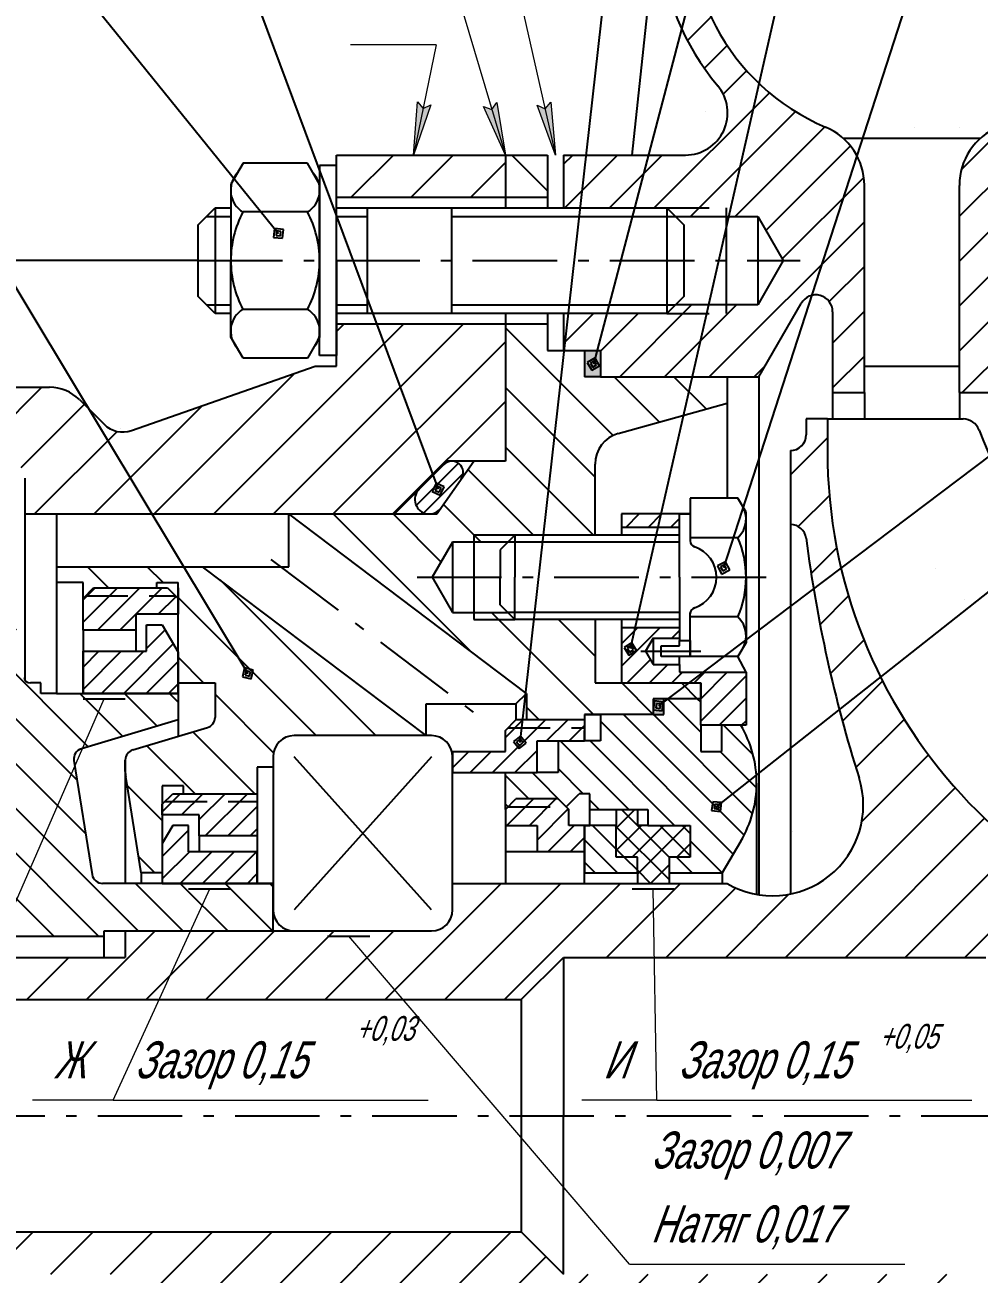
# Model space of a CAD drawing. Extents: x 0 to 841, y 0 to 594.
# Drawn here: x 296.1 to 386.4, y 411.7 to 530 of the extents above; entities that cross this region are included whole.
import ezdxf

# ---------------------------------------------------------------- set-up
doc = ezdxf.new("R2010")
doc.units = 0
doc.header["$MEASUREMENT"] = 0
for name, pattern in [('K5LT32768', [0]), ('K5LT_AXLED', [13, 8, -2, 1, -2]), ('K5LT_BASIC', [0]), ('K5LT_DASHED', [6, 4, -2]), ('K5LT_THIN', [0])]:
    doc.linetypes.add(name, pattern=pattern)
doc.layers.add('LAYER0VIEW0', color=7, linetype='Continuous')
doc.layers.add('LAYER1VIEW0', color=7, linetype='Continuous')
doc.styles.add('K5_TEXTSTYLE', font='win_eskd.shx', dxfattribs={"width": 0.7, "oblique": 15, "bigfont": 'b_eskd.shx'})
pattern_1 = [(45, (0, 0), (-1.06066, 1.06066), [])]
pattern_2 = [(-45, (0, 0), (2.828427, 2.828427), [])]
pattern_3 = [(45, (0, 0), (-2.828427, 2.828427), [])]

# ---------------------------------------------------------------- blocks, each defined once
blk = doc.blocks.new('*U23')
at = {"layer": 'LAYER0VIEW0', "color": 5, "linetype": 'K5LT_BASIC'}
for p, q in [((-2, 55.5), (-15, 55.5)), ((-17, 53.5), (-17, 39)), ((0, 39), (0, 53.5)), ((-15, 37), (-2, 37)), ((-15, 2), (-2, 2)), ((-17, -14.5), (-17, 0)), ((0, 0), (0, -14.5)), ((-2, -16.5), (-15, -16.5))]:
    blk.add_line(p, q, dxfattribs=at)
at = {"layer": 'LAYER0VIEW0', "color": 7, "linetype": 'K5LT_THIN'}
for p, q in [((-2, 39), (-15, 53.5)), ((-2, 53.5), (-15, 39)), ((-2, 0), (-15, -14.5)), ((-2, -14.5), (-15, 0))]:
    blk.add_line(p, q, dxfattribs=at)
at = {"layer": 'LAYER0VIEW0', "color": 5, "linetype": 'K5LT_BASIC'}
for centre, start, end in [((-15, 53.5), 90, 180), ((-2, 53.5), 0, 90), ((-15, 39), 180, 270), ((-2, 39), 270, 0), ((-15, 0), 90, 180), ((-2, 0), 0, 90), ((-15, -14.5), 180, 270), ((-2, -14.5), 270, 0)]:
    blk.add_arc(centre, 2, start, end, dxfattribs=at)
blk = doc.blocks.new('*U24')
at = {"layer": 'LAYER0VIEW0', "color": 5, "linetype": 'K5LT_BASIC'}
for p, q in [((0, 9), (-1.6, 9)), ((-1.6, 9), (-1.6, 0)), ((0, 0), (0, 9)), ((-1.6, -9), (-1.6, 0)), ((0, 0), (0, -9)), ((0, -9), (-1.6, -9))]:
    blk.add_line(p, q, dxfattribs=at)
blk = doc.blocks.new('*U25')
at = {"layer": 'LAYER0VIEW0', "color": 5, "linetype": 'K5LT_BASIC'}
for p, q in [((-7.25, 9.24), (-8.4, 7.25)), ((-1.15, 9.24), (-7.25, 9.24)), ((0, 7.25), (-1.15, 9.24)), ((-8.4, 7.25), (-8.4, 0)), ((0, 0), (0, 7.25)), ((-1.15, 4.62), (-7.25, 4.62)), ((-8.4, -7.25), (-8.4, 0)), ((0, 0), (0, -7.25)), ((-1.15, -4.62), (-7.25, -4.62)), ((-7.25, -9.24), (-8.4, -7.25)), ((0, -7.25), (-1.15, -9.24)), ((-1.15, -9.24), (-7.25, -9.24))]:
    blk.add_line(p, q, dxfattribs=at)
for centre, radius, start, end in [((-6.02, 6.67), 2.4, 139.008, 238.9806), ((-2.38, 6.67), 2.4, 301.0195, 40.992), ((1.47, 0), 9.87, 152.0947, 180), ((-9.87, 0), 9.87, 0, 27.9053), ((1.47, 0), 9.87, 180, 207.9053), ((-9.87, 0), 9.87, 332.0947, 0), ((-6.02, -6.67), 2.4, 121.0194, 220.992), ((-2.38, -6.67), 2.4, 319.008, 58.9805)]:
    blk.add_arc(centre, radius, start, end, dxfattribs=at)
blk = doc.blocks.new('*U26')
at = {"layer": 'LAYER0VIEW0', "color": 5, "linetype": 'K5LT_BASIC'}
for p, q in [((0, 6.8), (1.6, 8.4)), ((1.6, 8.4), (3.1, 8.4)), ((1.6, 8.4), (1.6, -1.6)), ((13.1, 8.4), (44.4, 8.4)), ((16, 8.4), (16, -1.6)), ((24, 8.4), (24, -1.6)), ((44.4, 8.4), (46, 6.8)), ((44.4, 8.4), (44.4, -1.6)), ((0, 0), (0, 6.8)), ((46, 6.8), (46, 0)), ((1.6, -1.6), (0, 0)), ((46, 0), (44.4, -1.6)), ((3.1, -1.6), (1.6, -1.6)), ((44.4, -1.6), (13.1, -1.6))]:
    blk.add_line(p, q, dxfattribs=at)
at = {"layer": 'LAYER0VIEW0', "color": 7, "linetype": 'K5LT_THIN'}
for p, q in [((0.79, 7.59), (3.1, 7.59)), ((13.1, 7.59), (16, 7.59)), ((24, 7.59), (45.21, 7.59)), ((0.79, -0.79), (3.1, -0.79)), ((13.1, -0.79), (16, -0.79)), ((24, -0.79), (45.21, -0.79))]:
    blk.add_line(p, q, dxfattribs=at)
blk = doc.blocks.new('*U29')
at = {"layer": 'LAYER0VIEW0', "color": 5, "linetype": 'K5LT_BASIC'}
for p, q in [((-0.77, 7.51), (-5.3, 7.51)), ((-5.3, 7.51), (-5.3, 3.46)), ((0, 6.18), (-0.77, 7.51)), ((0, 0), (0, 6.18)), ((-21.9, 4), (-23.3, 2.6)), ((-6.3, 4), (-21.9, 4)), ((-21.9, 4), (-21.9, 0)), ((-0.77, 3.75), (-5.3, 3.75)), ((-23.3, 2.6), (-23.3, 0)), ((-23.3, -2.6), (-23.3, 0)), ((-21.9, -4), (-21.9, 0)), ((0, 0), (0, -6.18)), ((-21.9, -4), (-23.3, -2.6)), ((-5.3, -7.51), (-5.3, -3.32)), ((-6.3, -4), (-21.9, -4)), ((-0.77, -3.75), (-5.3, -3.75)), ((0, -6.18), (-0.77, -7.51)), ((-0.77, -7.51), (-5.3, -7.51))]:
    blk.add_line(p, q, dxfattribs=at)
at = {"layer": 'LAYER0VIEW0', "color": 7, "linetype": 'K5LT_THIN'}
for p, q in [((-6.3, 3.32), (-22.57, 3.32)), ((-6.3, -3.32), (-22.57, -3.32))]:
    blk.add_line(p, q, dxfattribs=at)
at = {"layer": 'LAYER0VIEW0', "color": 5, "linetype": 'K5LT_BASIC'}
for centre, radius, start, end in [((-2.43, 5.53), 2.43, 313.0482, 32.769), ((-9.55, 0), 9.55, 0, 23.1373), ((-9.55, 0), 9.55, 336.8627, 0), ((-2.43, -5.53), 2.43, 327.231, 46.9518)]:
    blk.add_arc(centre, radius, start, end, dxfattribs=at)
blk = doc.blocks.new('*L61')
at = {"layer": 'LAYER1VIEW0', "color": 7, "linetype": 'K5LT_THIN'}
for p, q in [((-45.41, 75.49), (-52.23, 75.49)), ((-45.41, 75.49), (0.15, -0.26)), ((-0.15, 0.26), (-0.36, -0.57)), ((0, 0), (-0.15, 0.26)), ((0.67, 0.05), (-0.15, 0.26)), ((0, 0), (-0.1, -0.41)), ((0.41, -0.1), (0, 0)), ((0.46, -0.77), (0.67, 0.05)), ((-0.36, -0.57), (0.46, -0.77)), ((-0.1, -0.41), (0.31, -0.51)), ((0.31, -0.51), (0.41, -0.1))]:
    blk.add_line(p, q, dxfattribs=at)
at = {"layer": 'LAYER1VIEW0', "color": 7, "style": 'K5_TEXTSTYLE', "oblique": 20, "width": 0.7}
blk.add_text('3', height=3.5, dxfattribs=at).set_placement((-50.23, 77.56))
blk = doc.blocks.new('*L62')
at = {"layer": 'LAYER1VIEW0', "color": 7, "linetype": 'K5LT_THIN'}
for p, q in [((-27.34, 33.83), (-36.66, 33.83)), ((-27.34, 33.83), (0.19, -0.23)), ((-0.19, 0.23), (-0.28, -0.61)), ((0, 0), (-0.19, 0.23)), ((0.66, 0.14), (-0.19, 0.23)), ((0, 0), (-0.04, -0.42)), ((0.42, -0.04), (0, 0)), ((0.57, -0.7), (0.66, 0.14)), ((-0.28, -0.61), (0.57, -0.7)), ((-0.04, -0.42), (0.38, -0.47)), ((0.38, -0.47), (0.42, -0.04))]:
    blk.add_line(p, q, dxfattribs=at)
at = {"layer": 'LAYER1VIEW0', "color": 7, "style": 'K5_TEXTSTYLE', "oblique": 20, "width": 0.7}
blk.add_text('20', height=3.5, dxfattribs=at).set_placement((-34.66, 35.9))
blk = doc.blocks.new('*L64')
at = {"layer": 'LAYER1VIEW0', "color": 7, "linetype": 'K5LT_THIN'}
for p, q in [((-21.61, 58.02), (-29.91, 58.02)), ((-21.61, 58.02), (0.1, -0.28)), ((-0.1, 0.28), (-0.46, -0.49)), ((0, 0), (-0.18, -0.39)), ((0, 0), (-0.1, 0.28)), ((0.67, -0.07), (-0.1, 0.28)), ((0.39, -0.18), (0, 0)), ((-0.46, -0.49), (0.31, -0.84)), ((-0.18, -0.39), (0.21, -0.56)), ((0.21, -0.56), (0.39, -0.18)), ((0.31, -0.84), (0.67, -0.07))]:
    blk.add_line(p, q, dxfattribs=at)
at = {"layer": 'LAYER1VIEW0', "color": 7, "style": 'K5_TEXTSTYLE', "oblique": 20, "width": 0.7}
blk.add_text('15', height=3.5, dxfattribs=at).set_placement((-27.91, 60.09))
blk = doc.blocks.new('*L68')
at = {"layer": 'LAYER1VIEW0', "color": 7, "linetype": 'K5LT_THIN'}
for p, q in [((12.99, 115.56), (-0.03, -0.3)), ((0.03, 0.3), (-0.63, -0.23)), ((0, 0), (-0.33, -0.26)), ((0, 0), (0.03, 0.3)), ((0.26, -0.33), (0, 0)), ((0.56, -0.37), (0.03, 0.3)), ((-0.63, -0.23), (-0.1, -0.89)), ((-0.33, -0.26), (-0.07, -0.6)), ((-0.1, -0.89), (0.56, -0.37)), ((-0.07, -0.6), (0.26, -0.33))]:
    blk.add_line(p, q, dxfattribs=at)
blk = doc.blocks.new('*L69')
at = {"layer": 'LAYER1VIEW0', "color": 7, "linetype": 'K5LT_THIN'}
for p, q in [((20.98, 79.74), (-0.08, -0.29)), ((20.98, 79.74), (12.4, 79.74)), ((0.08, 0.29), (-0.66, -0.14)), ((0, 0), (-0.37, -0.21)), ((0, 0), (0.08, 0.29)), ((0.21, -0.37), (0, 0)), ((0.5, -0.44), (0.08, 0.29)), ((-0.66, -0.14), (-0.23, -0.87)), ((-0.37, -0.21), (-0.15, -0.58)), ((-0.23, -0.87), (0.5, -0.44)), ((-0.15, -0.58), (0.21, -0.37))]:
    blk.add_line(p, q, dxfattribs=at)
at = {"layer": 'LAYER1VIEW0', "color": 7, "style": 'K5_TEXTSTYLE', "oblique": 20, "width": 0.7}
blk.add_text('17', height=3.5, dxfattribs=at).set_placement((14.4, 81.82))
blk = doc.blocks.new('*L70')
at = {"layer": 'LAYER1VIEW0', "color": 7, "linetype": 'K5LT_THIN'}
for p, q in [((24.25, 106.73), (-0.07, -0.29)), ((24.25, 106.73), (32.83, 106.73)), ((0.07, 0.29), (-0.65, -0.16)), ((0, 0), (-0.36, -0.23)), ((0, 0), (0.07, 0.29)), ((0.23, -0.36), (0, 0)), ((0.52, -0.43), (0.07, 0.29)), ((-0.65, -0.16), (-0.2, -0.88)), ((-0.36, -0.23), (-0.13, -0.59)), ((-0.2, -0.88), (0.52, -0.43)), ((-0.13, -0.59), (0.23, -0.36))]:
    blk.add_line(p, q, dxfattribs=at)
at = {"layer": 'LAYER1VIEW0', "color": 7, "style": 'K5_TEXTSTYLE', "oblique": 20, "width": 0.7}
blk.add_text('19', height=3.5, dxfattribs=at).set_placement((26.25, 108.8))
blk = doc.blocks.new('*L71')
at = {"layer": 'LAYER1VIEW0', "color": 7, "linetype": 'K5LT_THIN'}
for p, q in [((32.01, 99.06), (-0.09, -0.29)), ((32.01, 99.06), (40.59, 99.06)), ((0.09, 0.29), (-0.66, -0.1)), ((0, 0), (-0.38, -0.19)), ((0, 0), (0.09, 0.29)), ((0.19, -0.38), (0, 0)), ((0.48, -0.47), (0.09, 0.29)), ((-0.66, -0.1), (-0.28, -0.86)), ((-0.38, -0.19), (-0.18, -0.57)), ((-0.28, -0.86), (0.48, -0.47)), ((-0.18, -0.57), (0.19, -0.38))]:
    blk.add_line(p, q, dxfattribs=at)
at = {"layer": 'LAYER1VIEW0', "color": 7, "style": 'K5_TEXTSTYLE', "oblique": 20, "width": 0.7}
blk.add_text('21', height=3.5, dxfattribs=at).set_placement((34.01, 101.13))
blk = doc.blocks.new('*L74')
at = {"layer": 'LAYER1VIEW0', "color": 7, "linetype": 'K5LT_THIN'}
for p, q in [((77.4, 58.45), (-0.24, -0.18)), ((77.4, 58.45), (68.82, 58.45)), ((-0.6, 0.3), (-0.72, -0.54)), ((0.24, 0.18), (-0.6, 0.3)), ((-0.42, 0.06), (-0.48, -0.36)), ((0, 0), (-0.42, 0.06)), ((0, 0), (0.24, 0.18)), ((0.12, -0.66), (0.24, 0.18)), ((-0.72, -0.54), (0.12, -0.66)), ((-0.48, -0.36), (-0.06, -0.42)), ((-0.06, -0.42), (0, 0))]:
    blk.add_line(p, q, dxfattribs=at)
at = {"layer": 'LAYER1VIEW0', "color": 7, "style": 'K5_TEXTSTYLE', "oblique": 20, "width": 0.7}
blk.add_text('18', height=3.5, dxfattribs=at).set_placement((70.82, 60.52))
blk = doc.blocks.new('*L75')
at = {"layer": 'LAYER1VIEW0', "color": 7, "linetype": 'K5LT_THIN'}
for p, q in [((86.08, 68.11), (-0.24, -0.19)), ((-0.61, 0.28), (-0.71, -0.56)), ((0.24, 0.19), (-0.61, 0.28)), ((-0.42, 0.05), (-0.47, -0.37)), ((0, 0), (-0.42, 0.05)), ((0, 0), (0.24, 0.19)), ((0.14, -0.66), (0.24, 0.19)), ((-0.71, -0.56), (0.14, -0.66)), ((-0.47, -0.37), (-0.05, -0.42)), ((-0.05, -0.42), (0, 0))]:
    blk.add_line(p, q, dxfattribs=at)

msp = doc.modelspace()

# ---------------------------------------------------------------- hatches: boundary and pattern name
at = {"layer": 'LAYER0VIEW0'}
h = msp.add_hatch(dxfattribs=at)
h.set_pattern_fill('МЕТАЛЛ', color=256, style=0, pattern_type=0)
h.set_pattern_definition([(45, (0, 0), (-2.12132, 2.12132), [])])
edge = h.paths.add_edge_path()
edge.add_line((362.474, 511.847), (365.474, 511.847))
edge.add_line((365.474, 511.847), (367.893, 507.657))
edge.add_line((367.893, 507.657), (365.474, 503.467))
edge.add_line((365.474, 503.467), (357.684, 503.467))
edge.add_line((357.684, 503.467), (356.874, 502.657))
edge.add_line((356.874, 502.657), (347.074, 502.657))
edge.add_line((347.074, 502.657), (347.074, 499.157))
edge.add_line((347.074, 499.157), (348.574, 499.157))
edge.add_line((348.574, 499.157), (350.574, 499.157))
edge.add_line((350.574, 499.157), (350.574, 496.657))
edge.add_line((350.574, 496.657), (365.574, 496.657))
edge.add_line((365.574, 496.657), (369.588, 503.61))
edge.add_arc((370.974, 502.81), 1.6, 360, 510, ccw=False)
edge.add_line((372.574, 502.81), (372.574, 495.157))
edge.add_line((372.574, 495.157), (375.574, 495.157))
edge.add_line((375.574, 495.157), (375.574, 514.783))
edge.add_arc((369.574, 514.783), 6, 0, 67.11462)
edge.add_arc((380.074, 539.657), 21, 292.88538, 607.11462, ccw=False)
edge.add_arc((390.574, 514.783), 6, 112.88538, 180)
edge.add_line((384.574, 514.783), (384.574, 495.157))
edge.add_line((384.574, 495.157), (387.986, 495.157))
edge.add_arc((387.986, 492.657), 2.5, 372.59978, 450, ccw=False)
edge.add_arc((413.574, 498.377), 23.72, 192.59978, 270)
edge.add_line((413.574, 474.657), (425.574, 474.657))
edge.add_line((425.574, 474.657), (425.574, 474.157))
edge.add_line((425.574, 474.157), (451.574, 474.157))
edge.add_line((451.574, 474.157), (451.574, 478.657))
edge.add_line((451.574, 478.657), (446.074, 478.657))
edge.add_arc((446.074, 482.282), 3.625, 586.39718, 630, ccw=False)
edge.add_line((443.574, 479.657), (413.574, 479.657))
edge.add_arc((413.574, 498.377), 18.72, 549.90337, 630, ccw=False)
edge.add_arc((387.507, 493.826), 7.742, 9.90337, 52.78063)
edge.add_arc((395.428, 504.255), 5.354, 540, 592.78063, ccw=False)
edge.add_line((390.074, 504.255), (390.074, 514.28))
edge.add_arc((396.074, 514.28), 6, 482.23095, 540, ccw=False)
edge.add_arc((380.074, 539.657), 24, 302.23095, 580.0052)
edge.add_arc((358.626, 521.657), 4, 270, 400.0052, ccw=False)
edge.add_line((358.626, 517.657), (347.074, 517.657))
edge.add_line((347.074, 517.657), (347.074, 512.657))
edge.add_line((347.074, 512.657), (356.874, 512.657))
edge.add_line((356.874, 512.657), (357.684, 511.847))
edge.add_line((357.684, 511.847), (362.474, 511.847))
h = msp.add_hatch(dxfattribs=at)
h.set_pattern_fill('МЕТАЛЛ', color=256, style=0, pattern_type=0)
h.set_pattern_definition(pattern_3)
h.paths.add_polyline_path([(341.574, 517.657), (325.574, 517.657), (325.574, 516.657), (325.574, 513.657), (341.574, 513.657)])
h = msp.add_hatch(dxfattribs=at)
h.set_pattern_fill('МЕТАЛЛ', color=256, style=0, pattern_type=0)
h.set_pattern_definition(pattern_2)
h.paths.add_polyline_path([(341.574, 517.657), (341.574, 513.657), (345.574, 513.657), (345.574, 517.657)])
h = msp.add_hatch(dxfattribs=at)
h.set_pattern_fill('МЕТАЛЛ', color=256, style=0, pattern_type=0)
h.set_pattern_definition(pattern_3)
edge = h.paths.add_edge_path()
edge.add_line((263.074, 472.164), (280.074, 482.486))
edge.add_line((280.074, 482.486), (280.074, 487.057))
edge.add_arc((281.674, 487.057), 1.6, 450, 540, ccw=False)
edge.add_line((281.674, 488.657), (294.474, 488.657))
edge.add_arc((294.474, 487.057), 1.6, 360, 450, ccw=False)
edge.add_line((296.074, 487.057), (296.074, 483.657))
edge.add_line((296.074, 483.657), (331.074, 483.657))
edge.add_line((331.074, 483.657), (336.074, 488.657))
edge.add_line((336.074, 488.657), (338.574, 488.657))
edge.add_line((338.574, 488.657), (341.574, 488.657))
edge.add_line((341.574, 488.657), (341.574, 501.657))
edge.add_line((341.574, 501.657), (325.574, 501.657))
edge.add_line((325.574, 501.657), (325.574, 498.657))
edge.add_line((325.574, 498.657), (325.574, 497.657))
edge.add_line((325.574, 497.657), (323.574, 497.657))
edge.add_line((323.574, 497.657), (306.156, 491.561))
edge.add_arc((305.33, 493.921), 2.5, 585, 649.29005, ccw=False)
edge.add_line((303.563, 492.153), (301.23, 494.486))
edge.add_arc((298.401, 491.657), 4, 45, 90)
edge.add_line((298.401, 495.657), (280.058, 495.657))
edge.add_arc((280.058, 487.657), 8, 90, 167.76947)
edge.add_arc((269.308, 489.988), 3, 661.26373, 707.76947, ccw=False)
edge.add_line((270.865, 487.423), (258.791, 480.093))
edge.add_arc((257.234, 482.657), 3, 630, 661.26373, ccw=False)
edge.add_line((257.234, 479.657), (246.074, 479.657))
edge.add_arc((246.074, 476.657), 3, 90, 180)
edge.add_line((243.074, 476.657), (243.074, 465.657))
edge.add_arc((240.074, 465.657), 3, 270, 360, ccw=False)
edge.add_line((240.074, 462.657), (233.074, 462.657))
edge.add_arc((233.074, 489.669), 27.012, 560.1363, 630, ccw=False)
edge.add_arc((189.405, 473.657), 19.5, 20.1363, 188.56528)
edge.add_arc((166.167, 470.157), 4, 270, 368.56528, ccw=False)
edge.add_line((166.167, 466.157), (122.265, 466.157))
edge.add_arc((122.265, 468.657), 2.5, 570, 630, ccw=False)
edge.add_line((120.1, 467.407), (119.378, 468.657))
edge.add_line((119.378, 468.657), (117.378, 468.657))
edge.add_line((117.378, 468.657), (117.378, 474.657))
edge.add_line((117.378, 474.657), (105.378, 474.657))
edge.add_line((105.378, 474.657), (105.378, 472.657))
edge.add_line((105.378, 472.657), (93.378, 472.657))
edge.add_line((93.378, 472.657), (93.378, 469.657))
edge.add_line((93.378, 469.657), (88.378, 469.657))
edge.add_line((88.378, 469.657), (88.378, 472.657))
edge.add_line((88.378, 472.657), (86.378, 472.657))
edge.add_line((86.378, 472.657), (86.378, 466.657))
edge.add_line((86.378, 466.657), (91.923, 465.271))
edge.add_arc((91.778, 464.689), 0.6, 360, 435.96376, ccw=False)
edge.add_line((92.378, 464.689), (92.378, 463.657))
edge.add_line((92.378, 463.657), (92.667, 464.157))
edge.add_line((92.667, 464.157), (102.512, 464.157))
edge.add_line((102.512, 464.157), (102.512, 465.157))
edge.add_line((102.512, 465.157), (105.012, 465.157))
edge.add_line((105.012, 465.157), (105.012, 462.657))
edge.add_line((105.012, 462.657), (107.878, 462.657))
edge.add_line((107.878, 462.657), (110.378, 462.657))
edge.add_line((110.378, 462.657), (112.378, 460.657))
edge.add_line((112.378, 460.657), (135.378, 460.657))
edge.add_line((135.378, 460.657), (137.878, 460.657))
edge.add_line((137.878, 460.657), (139.878, 458.657))
edge.add_line((139.878, 458.657), (153.878, 458.657))
edge.add_line((153.878, 458.657), (153.878, 457.657))
edge.add_line((153.878, 457.657), (155.378, 457.657))
edge.add_line((155.378, 457.657), (168.378, 457.657))
edge.add_line((168.378, 457.657), (172.878, 457.657))
edge.add_line((172.878, 457.657), (175.151, 455.384))
edge.add_arc((179.394, 459.626), 6, 225, 239.03624)
edge.add_line((176.307, 454.481), (190.181, 446.157))
edge.add_line((190.181, 446.157), (199.378, 446.157))
edge.add_line((199.378, 446.157), (199.378, 449.657))
edge.add_line((199.378, 449.657), (182.468, 459.803))
edge.add_arc((187.613, 468.378), 10, 585, 599.03624, ccw=False)
edge.add_line((180.542, 461.307), (178.798, 463.051))
edge.add_arc((189.405, 473.657), 15, 380.1363, 585, ccw=False)
edge.add_arc((233.074, 489.669), 31.512, 200.1363, 257.85243)
edge.add_line((226.443, 458.863), (231.003, 457.881))
edge.add_arc((233.108, 467.657), 10, 257.85243, 270)
edge.add_line((233.108, 457.657), (252.444, 457.657))
edge.add_line((252.444, 457.657), (252.444, 458.157))
edge.add_line((252.444, 458.157), (250.074, 459.638))
edge.add_line((250.074, 459.638), (250.074, 462.157))
edge.add_line((250.074, 462.157), (250.074, 469.657))
edge.add_line((250.074, 469.657), (252.074, 469.657))
edge.add_line((252.074, 469.657), (252.074, 472.157))
edge.add_line((252.074, 472.157), (254.574, 472.157))
edge.add_line((254.574, 472.157), (254.574, 471.657))
edge.add_line((254.574, 471.657), (262.074, 471.657))
edge.add_line((262.074, 471.657), (263.074, 470.657))
edge.add_line((263.074, 470.657), (263.074, 471.657))
edge.add_line((263.074, 471.657), (263.074, 472.164))
h = msp.add_hatch(dxfattribs=at)
h.set_pattern_fill('МЕТАЛЛ', color=256, style=0, pattern_type=0)
h.set_pattern_definition(pattern_2)
edge = h.paths.add_edge_path()
edge.add_line((341.574, 501.657), (341.574, 488.657))
edge.add_line((341.574, 488.657), (338.574, 488.657))
edge.add_line((338.574, 488.657), (335.074, 483.657))
edge.add_line((335.074, 483.657), (331.074, 483.657))
edge.add_line((331.074, 483.657), (321.074, 483.657))
edge.add_line((321.074, 483.657), (343.574, 466.657))
edge.add_line((343.574, 466.657), (343.574, 464.157))
edge.add_line((343.574, 464.157), (349.074, 464.157))
edge.add_line((349.074, 464.157), (349.074, 464.657))
edge.add_line((349.074, 464.657), (355.574, 464.657))
edge.add_line((355.574, 464.657), (355.574, 466.157))
edge.add_line((355.574, 466.157), (356.574, 466.157))
edge.add_line((356.574, 466.157), (360.074, 466.157))
edge.add_line((360.074, 466.157), (360.074, 467.657))
edge.add_line((360.074, 467.657), (350.074, 467.657))
edge.add_line((350.074, 467.657), (350.074, 473.657))
edge.add_line((350.074, 473.657), (342.474, 473.657))
edge.add_line((342.474, 473.657), (341.799, 474.332))
edge.add_line((341.799, 474.332), (336.574, 474.332))
edge.add_line((336.574, 474.332), (334.654, 477.657))
edge.add_line((334.654, 477.657), (336.574, 480.982))
edge.add_line((336.574, 480.982), (341.799, 480.982))
edge.add_line((341.799, 480.982), (342.474, 481.657))
edge.add_line((342.474, 481.657), (350.074, 481.657))
edge.add_line((350.074, 481.657), (350.074, 488.382))
edge.add_arc((353.074, 488.382), 3, 465.64225, 540, ccw=False)
edge.add_line((352.265, 491.271), (362.574, 494.157))
edge.add_line((362.574, 494.157), (362.574, 496.657))
edge.add_line((362.574, 496.657), (350.574, 496.657))
edge.add_line((350.574, 496.657), (349.074, 496.657))
edge.add_line((349.074, 496.657), (349.074, 499.157))
edge.add_line((349.074, 499.157), (345.574, 499.157))
edge.add_line((345.574, 499.157), (345.574, 501.657))
edge.add_line((345.574, 501.657), (341.574, 501.657))
for points in [[(350.574, 496.657), (350.574, 499.157), (349.074, 499.157), (349.074, 496.657)], [(355.574, 464.657), (356.574, 464.657), (356.574, 466.157), (355.574, 466.157)]]:
    msp.add_hatch(color=1, dxfattribs=at).paths.add_polyline_path(points)
h = msp.add_hatch(dxfattribs=at)
h.set_pattern_fill('МЕТАЛЛ', color=256, style=0, pattern_type=0)
h.set_pattern_definition(pattern_3)
edge = h.paths.add_edge_path()
edge.add_line((153.878, 438.157), (140.878, 438.157))
edge.add_line((140.878, 438.157), (139.378, 438.157))
edge.add_line((139.378, 438.157), (139.378, 438.657))
edge.add_line((139.378, 438.657), (138.878, 439.157))
edge.add_line((138.878, 439.157), (89.378, 439.157))
edge.add_line((89.378, 439.157), (89.378, 437.812))
edge.add_line((89.378, 437.812), (91.378, 436.657))
edge.add_line((91.378, 436.657), (101.378, 436.657))
edge.add_line((101.378, 436.657), (101.378, 436.157))
edge.add_line((101.378, 436.157), (120.378, 436.157))
edge.add_line((120.378, 436.157), (120.378, 432.657))
edge.add_line((120.378, 432.657), (129.378, 432.657))
edge.add_line((129.378, 432.657), (132.842, 426.657))
edge.add_line((132.842, 426.657), (129.378, 420.657))
edge.add_line((129.378, 420.657), (120.378, 420.657))
edge.add_line((120.378, 420.657), (120.378, 417.157))
edge.add_line((120.378, 417.157), (101.378, 417.157))
edge.add_line((101.378, 417.157), (101.378, 416.657))
edge.add_line((101.378, 416.657), (91.378, 416.657))
edge.add_line((91.378, 416.657), (89.378, 415.503))
edge.add_line((89.378, 415.503), (89.378, 414.157))
edge.add_line((89.378, 414.157), (138.878, 414.157))
edge.add_line((138.878, 414.157), (139.378, 414.657))
edge.add_line((139.378, 414.657), (139.378, 415.157))
edge.add_line((139.378, 415.157), (140.878, 415.157))
edge.add_line((140.878, 415.157), (140.878, 412.157))
edge.add_line((140.878, 412.157), (141.378, 411.657))
edge.add_line((141.378, 411.657), (149.378, 411.657))
edge.add_line((149.378, 411.657), (150.378, 412.657))
edge.add_line((150.378, 412.657), (153.878, 412.657))
edge.add_line((153.878, 412.657), (153.878, 411.657))
edge.add_line((153.878, 411.657), (155.378, 411.657))
edge.add_line((155.378, 411.657), (168.378, 411.657))
edge.add_line((168.378, 411.657), (169.878, 411.657))
edge.add_line((169.878, 411.657), (205.878, 411.657))
edge.add_line((205.878, 411.657), (283.574, 411.657))
edge.add_line((283.574, 411.657), (305.574, 411.657))
edge.add_line((305.574, 411.657), (305.574, 409.157))
edge.add_line((305.574, 409.157), (319.574, 409.157))
edge.add_line((319.574, 409.157), (321.574, 409.157))
edge.add_line((321.574, 409.157), (334.574, 409.157))
edge.add_arc((334.574, 407.157), 2, 360, 450, ccw=False)
edge.add_line((336.574, 407.157), (336.574, 404.657))
edge.add_line((336.574, 404.657), (362.574, 404.657))
edge.add_arc((366.893, 397.244), 8.58, 342.4571, 480.22329, ccw=False)
edge.add_arc((500.021, 355.159), 131.042, 162.4571, 172.63144)
edge.add_arc((368.574, 372.157), 1.5, 630, 712.63144, ccw=False)
edge.add_line((368.574, 370.657), (368.574, 363.657))
edge.add_arc((368.574, 362.157), 1.5, 360, 450, ccw=False)
edge.add_line((370.074, 362.157), (370.074, 360.657))
edge.add_line((370.074, 360.657), (372.074, 360.657))
edge.add_line((372.074, 360.657), (372.074, 363.657))
edge.add_arc((420.256, 363.657), 48.182, 454.97911, 540, ccw=False)
edge.add_line((416.074, 411.657), (416.074, 414.157))
edge.add_line((416.074, 414.157), (413.574, 414.157))
edge.add_line((413.574, 414.157), (412.074, 414.157))
edge.add_line((412.074, 414.157), (411.074, 415.157))
edge.add_line((411.074, 415.157), (410.574, 414.657))
edge.add_line((410.574, 414.657), (399.574, 414.657))
edge.add_line((399.574, 414.657), (398.574, 415.657))
edge.add_line((398.574, 415.657), (396.074, 415.657))
edge.add_line((396.074, 415.657), (396.074, 414.657))
edge.add_line((396.074, 414.657), (390.074, 414.657))
edge.add_line((390.074, 414.657), (387.074, 411.657))
edge.add_line((387.074, 411.657), (347.074, 411.657))
edge.add_line((347.074, 411.657), (343.074, 415.657))
edge.add_line((343.074, 415.657), (160.229, 415.657))
edge.add_line((160.229, 415.657), (153.878, 426.657))
edge.add_line((153.878, 426.657), (160.229, 437.657))
edge.add_line((160.229, 437.657), (343.074, 437.657))
edge.add_line((343.074, 437.657), (347.074, 441.657))
edge.add_line((347.074, 441.657), (387.074, 441.657))
edge.add_line((387.074, 441.657), (390.074, 438.657))
edge.add_line((390.074, 438.657), (396.074, 438.657))
edge.add_line((396.074, 438.657), (396.074, 437.657))
edge.add_line((396.074, 437.657), (398.574, 437.657))
edge.add_line((398.574, 437.657), (399.574, 438.657))
edge.add_line((399.574, 438.657), (410.574, 438.657))
edge.add_line((410.574, 438.657), (411.074, 438.157))
edge.add_line((411.074, 438.157), (412.074, 439.157))
edge.add_line((412.074, 439.157), (413.574, 439.157))
edge.add_line((413.574, 439.157), (416.074, 439.157))
edge.add_line((416.074, 439.157), (416.074, 441.657))
edge.add_arc((420.256, 489.657), 48.182, 540, 625.02089, ccw=False)
edge.add_line((372.074, 489.657), (372.074, 492.657))
edge.add_line((372.074, 492.657), (370.074, 492.657))
edge.add_line((370.074, 492.657), (370.074, 491.157))
edge.add_arc((368.574, 491.157), 1.5, 270, 360, ccw=False)
edge.add_line((368.574, 489.657), (368.574, 482.657))
edge.add_arc((368.574, 481.157), 1.5, 367.36856, 450, ccw=False)
edge.add_arc((500.021, 498.156), 131.042, 187.36856, 197.5429)
edge.add_arc((366.893, 456.071), 8.58, 239.77671, 377.5429, ccw=False)
edge.add_line((362.574, 448.657), (336.574, 448.657))
edge.add_line((336.574, 448.657), (336.574, 446.157))
edge.add_arc((334.574, 446.157), 2, 270, 360, ccw=False)
edge.add_line((334.574, 444.157), (321.574, 444.157))
edge.add_line((321.574, 444.157), (319.574, 444.157))
edge.add_line((319.574, 444.157), (305.574, 444.157))
edge.add_line((305.574, 444.157), (305.574, 441.657))
edge.add_line((305.574, 441.657), (283.574, 441.657))
edge.add_line((283.574, 441.657), (205.878, 441.657))
edge.add_line((205.878, 441.657), (169.878, 441.657))
edge.add_line((169.878, 441.657), (168.378, 441.657))
edge.add_line((168.378, 441.657), (156.378, 441.657))
edge.add_line((156.378, 441.657), (156.378, 438.157))
edge.add_line((156.378, 438.157), (153.878, 438.157))
h = msp.add_hatch(dxfattribs=at)
h.set_pattern_fill('МЕТАЛЛ', color=256, style=0, pattern_type=0)
h.set_pattern_definition([(45, (0, 0), (-0.7071068, 0.7071068), [])])
edge = h.paths.add_edge_path()
edge.add_line((335.76, 488.344), (333.4, 485.984))
edge.add_arc((334.364, 485.02), 1.363, 135, 325.00798)
edge.add_line((335.481, 484.239), (337.395, 486.973))
edge.add_arc((336.517, 487.587), 1.071, 325.00798, 495)
h = msp.add_hatch(dxfattribs=at)
h.set_pattern_fill('МЕТАЛЛ', color=256, style=0, pattern_type=0)
h.set_pattern_definition(pattern_1)
h.paths.add_polyline_path([(352.574, 472.907), (352.574, 467.657), (360.074, 467.657), (360.074, 466.157), (360.074, 463.657), (364.374, 463.657), (364.374, 468.657), (358.074, 468.657), (358.074, 469.407), (355.574, 469.407), (354.852, 470.657), (355.574, 471.907), (358.074, 471.907), (358.074, 472.907)])
h.paths.add_polyline_path([(352.574, 482.407), (358.074, 482.407), (358.074, 483.657), (352.574, 483.657)])
h = msp.add_hatch(dxfattribs=at)
h.set_pattern_fill('МЕТАЛЛ', color=256, style=0, pattern_type=0)
h.set_pattern_definition([(-45, (0, 0), (2.12132, 2.12132), [])])
edge = h.paths.add_edge_path()
edge.add_line((291.574, 482.657), (291.574, 448.867))
edge.add_arc((290.574, 448.867), 1, 289.29005, 360, ccw=False)
edge.add_line((290.904, 447.923), (284.574, 445.707))
edge.add_line((284.574, 445.707), (284.574, 441.657))
edge.add_line((284.574, 441.657), (289.574, 441.657))
edge.add_line((289.574, 441.657), (289.574, 443.657))
edge.add_line((289.574, 443.657), (303.574, 443.657))
edge.add_line((303.574, 443.657), (303.574, 444.157))
edge.add_line((303.574, 444.157), (305.574, 444.157))
edge.add_line((305.574, 444.157), (319.574, 444.157))
edge.add_line((319.574, 444.157), (319.574, 446.157))
edge.add_line((319.574, 446.157), (319.574, 448.657))
edge.add_line((319.574, 448.657), (318.074, 448.657))
edge.add_line((318.074, 448.657), (309.074, 448.657))
edge.add_line((309.074, 448.657), (303.427, 448.657))
edge.add_arc((303.427, 449.657), 1, 549.09028, 630, ccw=False)
edge.add_line((302.439, 449.499), (300.712, 460.293))
edge.add_arc((301.7, 460.451), 1, 466.69924, 549.09028, ccw=False)
edge.add_line((301.412, 461.409), (310.574, 464.157))
edge.add_line((310.574, 464.157), (310.574, 466.657))
edge.add_line((310.574, 466.657), (299.074, 466.657))
edge.add_line((299.074, 466.657), (297.574, 466.657))
edge.add_line((297.574, 466.657), (297.574, 467.657))
edge.add_line((297.574, 467.657), (296.582, 467.657))
edge.add_arc((296.582, 468.257), 0.6, 549.46232, 630, ccw=False)
edge.add_line((295.99, 468.159), (293.574, 482.657))
edge.add_line((293.574, 482.657), (291.574, 482.657))
h = msp.add_hatch(dxfattribs=at)
h.set_pattern_fill('МЕТАЛЛ', color=256, style=0, pattern_type=0)
h.set_pattern_definition(pattern_2)
edge = h.paths.add_edge_path()
edge.add_line((334.074, 462.657), (312.897, 478.657))
edge.add_line((312.897, 478.657), (299.074, 478.657))
edge.add_line((299.074, 478.657), (299.074, 477.157))
edge.add_line((299.074, 477.157), (301.574, 477.157))
edge.add_line((301.574, 477.157), (301.574, 475.657))
edge.add_line((301.574, 475.657), (302.574, 476.657))
edge.add_line((302.574, 476.657), (308.574, 476.657))
edge.add_line((308.574, 476.657), (308.574, 477.157))
edge.add_line((308.574, 477.157), (310.574, 477.157))
edge.add_line((310.574, 477.157), (310.574, 476.657))
edge.add_line((310.574, 476.657), (310.574, 474.157))
edge.add_line((310.574, 474.157), (310.574, 470.559))
edge.add_line((310.574, 470.559), (310.574, 467.657))
edge.add_line((310.574, 467.657), (314.074, 467.657))
edge.add_line((314.074, 467.657), (314.074, 464.385))
edge.add_arc((313.074, 464.385), 1, 286.69924, 360, ccw=False)
edge.add_line((313.361, 463.427), (306.286, 461.305))
edge.add_arc((306.574, 460.347), 1, 106.69924, 180)
edge.add_line((305.574, 460.347), (305.574, 459.271))
edge.add_arc((308.574, 459.271), 3, 180, 189.09028)
edge.add_line((305.612, 458.797), (307.074, 449.657))
edge.add_line((307.074, 449.657), (309.074, 449.657))
edge.add_line((309.074, 449.657), (309.074, 455.157))
edge.add_line((309.074, 455.157), (309.074, 456.157))
edge.add_line((309.074, 456.157), (309.074, 457.907))
edge.add_line((309.074, 457.907), (311.074, 457.907))
edge.add_line((311.074, 457.907), (311.074, 457.157))
edge.add_line((311.074, 457.157), (318.074, 457.157))
edge.add_line((318.074, 457.157), (318.074, 459.657))
edge.add_line((318.074, 459.657), (319.574, 459.657))
edge.add_line((319.574, 459.657), (319.574, 460.657))
edge.add_arc((321.574, 460.657), 2, 450, 540, ccw=False)
edge.add_line((321.574, 462.657), (334.074, 462.657))
h = msp.add_hatch(dxfattribs=at)
h.set_pattern_fill('МЕТАЛЛ', color=256, style=0, pattern_type=0)
h.set_pattern_definition(pattern_1)
h.paths.add_polyline_path([(301.574, 472.657), (306.574, 472.657), (306.574, 474.157), (310.574, 474.157), (310.574, 475.657), (309.574, 476.657), (302.574, 476.657), (301.574, 475.657)])
h = msp.add_hatch(dxfattribs=at)
h.set_pattern_fill('МЕТАЛЛ', color=256, style=0, pattern_type=0)
h.set_pattern_definition(pattern_1)
h.paths.add_polyline_path([(307.574, 470.657), (301.574, 470.657), (301.574, 466.657), (310.574, 466.657), (310.574, 467.657), (310.574, 470.559), (309.074, 473.157), (307.574, 473.157)])
h = msp.add_hatch(dxfattribs=at)
h.set_pattern_fill('МЕТАЛЛ', color=256, style=0, pattern_type=0)
h.set_pattern_definition([(-45, (0, 0), (1.4142136, 1.4142136), [])])
edge = h.paths.add_edge_path()
edge.add_line((355.074, 454.157), (359.074, 454.157))
edge.add_line((359.074, 454.157), (359.074, 451.157))
edge.add_line((359.074, 451.157), (357.074, 451.157))
edge.add_line((357.074, 451.157), (357.074, 449.657))
edge.add_line((357.074, 449.657), (362.106, 449.657))
edge.add_line((362.106, 449.657), (363.874, 452.657))
edge.add_arc((354.541, 458.157), 10.833, 329.48976, 360)
edge.add_arc((354.541, 458.157), 10.833, 0, 30.51024)
edge.add_line((363.874, 463.657), (362.074, 463.657))
edge.add_line((362.074, 463.657), (362.074, 461.157))
edge.add_line((362.074, 461.157), (360.074, 461.157))
edge.add_line((360.074, 461.157), (360.074, 463.657))
edge.add_line((360.074, 463.657), (360.074, 466.157))
edge.add_line((360.074, 466.157), (356.574, 466.157))
edge.add_line((356.574, 466.157), (356.574, 464.657))
edge.add_line((356.574, 464.657), (355.574, 464.657))
edge.add_line((355.574, 464.657), (350.574, 464.657))
edge.add_line((350.574, 464.657), (350.574, 462.157))
edge.add_line((350.574, 462.157), (349.074, 462.157))
edge.add_line((349.074, 462.157), (346.574, 462.157))
edge.add_line((346.574, 462.157), (346.574, 459.157))
edge.add_line((346.574, 459.157), (344.574, 459.157))
edge.add_line((344.574, 459.157), (341.574, 459.157))
edge.add_line((341.574, 459.157), (341.574, 456.157))
edge.add_line((341.574, 456.157), (341.824, 455.907))
edge.add_line((341.824, 455.907), (342.574, 456.657))
edge.add_line((342.574, 456.657), (346.574, 456.657))
edge.add_line((346.574, 456.657), (347.324, 455.907))
edge.add_line((347.324, 455.907), (348.574, 457.157))
edge.add_line((348.574, 457.157), (349.574, 457.157))
edge.add_line((349.574, 457.157), (349.574, 455.657))
edge.add_line((349.574, 455.657), (352.074, 455.657))
edge.add_line((352.074, 455.657), (354.074, 455.657))
edge.add_line((354.074, 455.657), (355.074, 455.657))
edge.add_line((355.074, 455.657), (355.074, 454.157))
h = msp.add_hatch(dxfattribs=at)
h.set_pattern_fill('МЕТАЛЛ', color=256, style=0, pattern_type=0)
h.set_pattern_definition(pattern_1)
h.paths.add_polyline_path([(341.574, 461.157), (336.574, 461.157), (336.574, 460.657), (336.574, 459.157), (344.574, 459.157), (344.574, 462.157), (349.074, 462.157), (349.074, 463.157), (349.074, 464.157), (342.574, 464.157), (341.574, 463.157)])
h = msp.add_hatch(dxfattribs=at)
h.set_pattern_fill('МЕТАЛЛ', color=256, style=0, pattern_type=0)
h.set_pattern_definition(pattern_1)
h.paths.add_polyline_path([(312.574, 453.157), (318.074, 453.157), (318.074, 457.157), (310.074, 457.157), (309.074, 456.157), (309.074, 455.157), (312.574, 455.157)])
h = msp.add_hatch(dxfattribs=at)
h.set_pattern_fill('МЕТАЛЛ', color=256, style=0, pattern_type=0)
h.set_pattern_definition(pattern_1)
h.paths.add_polyline_path([(341.574, 454.157), (344.574, 454.157), (344.574, 451.657), (349.074, 451.657), (349.074, 454.157), (347.574, 454.157), (347.574, 455.657), (346.574, 456.657), (342.574, 456.657), (341.574, 455.657)])
h = msp.add_hatch(dxfattribs=at)
h.set_pattern_fill('НЕМЕТАЛЛ', color=256, style=0, pattern_type=0)
h.set_pattern_definition([(45, (0, 0), (-1.06066, 1.06066), []), (135, (0, 0), (-1.06066, -1.06066), [])])
h.paths.add_polyline_path([(352.074, 451.157), (354.074, 451.157), (354.074, 449.657), (354.074, 448.657), (357.074, 448.657), (357.074, 451.157), (359.074, 451.157), (359.074, 454.157), (355.074, 454.157), (354.074, 454.157), (354.074, 455.657), (352.074, 455.657), (352.074, 454.157)])
h = msp.add_hatch(dxfattribs=at)
h.set_pattern_fill('МЕТАЛЛ', color=256, style=0, pattern_type=0)
h.set_pattern_definition(pattern_1)
h.paths.add_polyline_path([(318.074, 451.657), (311.574, 451.657), (311.574, 454.157), (310.074, 454.157), (309.074, 452.425), (309.074, 448.657), (318.074, 448.657)])
h = msp.add_hatch(dxfattribs=at)
h.set_pattern_fill('МЕТАЛЛ', color=256, style=0, pattern_type=0)
h.set_pattern_definition([(-45, (0, 0), (1.06066, 1.06066), [])])
h.paths.add_polyline_path([(352.074, 454.157), (349.574, 454.157), (349.074, 454.157), (349.074, 451.657), (349.074, 449.657), (354.074, 449.657), (354.074, 451.157), (352.074, 451.157)])
at = {"layer": 'LAYER1VIEW0', "lineweight": 0}
for points in [[(332.882, 517.657), (333.782, 522.066), (333.237, 522.688)], [(332.882, 517.657), (334.527, 522.425), (333.782, 522.066)], [(341.574, 517.657), (340.291, 521.971), (339.517, 522.262)], [(341.574, 517.657), (340.779, 522.637), (340.291, 521.971)], [(346.324, 517.657), (345.333, 522.047), (344.581, 522.39)], [(346.324, 517.657), (345.865, 522.68), (345.333, 522.047)]]:
    msp.add_hatch(color=7, dxfattribs=at).paths.add_polyline_path(points)

# ---------------------------------------------------------------- linework, layer by layer
at = {"layer": 'LAYER0VIEW0', "color": 5, "linetype": 'K5LT_BASIC'}
for p, q in [((353.574, 517.657), (356.211, 542.219)), ((373.574, 519.255), (386.574, 519.255)), ((325.574, 497.657), (325.574, 517.657)), ((325.574, 517.657), (345.574, 517.657)), ((341.574, 517.657), (341.574, 512.657)), ((345.574, 517.657), (345.574, 512.657)), ((347.074, 517.657), (347.074, 512.657)), ((347.074, 517.657), (358.626, 517.657)), ((375.574, 495.157), (375.574, 514.783)), ((384.574, 495.157), (384.574, 514.783)), ((325.574, 513.657), (345.574, 513.657)), ((362.474, 512.657), (362.474, 502.657)), ((357.684, 511.847), (365.474, 511.847)), ((365.474, 511.847), (365.474, 503.467)), ((365.474, 511.847), (367.893, 507.657)), ((312.474, 507.657), (277.288, 507.657)), ((367.893, 507.657), (365.474, 503.467)), ((365.474, 503.467), (357.684, 503.467)), ((365.574, 496.657), (369.588, 503.61)), ((341.574, 502.657), (341.574, 488.657)), ((345.574, 502.657), (345.574, 499.157)), ((347.074, 502.657), (347.074, 499.157)), ((372.574, 502.81), (372.574, 495.157)), ((325.574, 501.657), (345.574, 501.657)), ((325.574, 497.657), (325.574, 498.657)), ((345.574, 499.157), (350.574, 499.157)), ((348.574, 499.157), (350.574, 499.157)), ((349.074, 499.157), (349.074, 496.657)), ((350.574, 499.157), (350.574, 496.657)), ((306.156, 491.561), (323.574, 497.657)), ((323.574, 497.657), (325.574, 497.657)), ((375.574, 497.657), (384.574, 497.657)), ((350.574, 496.657), (349.074, 496.657)), ((350.574, 496.657), (365.574, 496.657)), ((362.574, 496.657), (362.574, 494.157)), ((365.574, 496.657), (365.574, 447.593)), ((280.058, 495.657), (298.401, 495.657)), ((372.574, 495.157), (375.574, 495.157)), ((372.574, 495.157), (372.574, 492.657)), ((375.574, 495.157), (375.574, 492.657)), ((384.574, 495.157), (387.986, 495.157)), ((384.574, 495.157), (384.574, 492.657)), ((301.23, 494.486), (303.563, 492.153)), ((352.265, 491.271), (362.574, 494.157)), ((362.574, 494.157), (362.574, 485.163)), ((372.074, 492.657), (370.074, 492.657)), ((370.074, 492.657), (370.074, 491.157)), ((372.074, 492.657), (372.074, 489.657)), ((372.074, 492.657), (384.934, 492.657)), ((368.574, 489.657), (368.574, 482.657)), ((336.074, 488.657), (331.074, 483.657)), ((335.074, 483.657), (338.574, 488.657)), ((338.574, 488.657), (336.074, 488.657)), ((341.574, 488.657), (338.574, 488.657)), ((350.074, 481.657), (350.074, 488.382)), ((296.074, 487.057), (296.074, 483.657)), ((296.074, 483.657), (331.074, 483.657)), ((296.074, 483.657), (296.074, 467.939)), ((299.074, 483.657), (299.074, 466.657)), ((321.074, 478.657), (321.074, 483.657)), ((343.574, 466.657), (321.074, 483.657)), ((331.074, 483.657), (335.074, 483.657)), ((359.074, 483.657), (352.574, 483.657)), ((352.574, 483.657), (352.574, 481.657)), ((358.074, 477.657), (358.074, 483.657)), ((358.074, 483.657), (359.074, 483.657)), ((359.074, 483.657), (359.074, 481.121)), ((338.574, 481.657), (338.574, 473.657)), ((352.574, 482.407), (358.074, 482.407)), ((368.574, 482.657), (368.574, 447.657)), ((336.574, 480.982), (334.654, 477.657)), ((341.799, 480.982), (336.574, 480.982)), ((336.574, 480.982), (336.574, 474.332)), ((299.074, 478.657), (321.074, 478.657)), ((334.074, 462.657), (312.897, 478.657)), ((301.574, 477.157), (299.074, 477.157)), ((301.574, 475.657), (301.574, 477.157)), ((308.574, 476.657), (308.574, 477.157)), ((308.574, 477.157), (310.574, 477.157)), ((310.574, 466.657), (310.574, 477.157)), ((334.654, 477.657), (336.574, 474.332)), ((358.074, 477.657), (358.074, 471.657)), ((301.574, 475.657), (302.574, 476.657)), ((301.574, 472.657), (301.574, 475.657)), ((302.574, 476.657), (309.574, 476.657)), ((309.574, 476.657), (310.574, 475.657)), ((310.574, 476.657), (310.574, 474.157)), ((310.574, 474.157), (306.574, 474.157)), ((306.574, 474.157), (306.574, 472.657)), ((336.574, 474.332), (341.799, 474.332)), ((350.074, 473.657), (350.074, 467.657)), ((352.574, 473.657), (352.574, 467.657)), ((359.074, 471.657), (359.074, 474.193)), ((306.574, 472.657), (301.574, 472.657)), ((301.574, 472.657), (301.574, 466.657)), ((306.574, 472.657), (306.574, 470.657)), ((307.574, 470.657), (307.574, 473.157)), ((307.574, 473.157), (309.074, 473.157)), ((309.074, 473.157), (310.574, 470.559)), ((352.574, 472.907), (358.074, 472.907)), ((355.574, 471.907), (354.852, 470.657)), ((355.574, 471.907), (355.574, 469.407)), ((355.574, 471.907), (358.074, 471.907)), ((356.324, 470.157), (356.324, 471.157)), ((356.324, 471.157), (358.074, 471.157)), ((358.074, 471.657), (359.074, 471.657)), ((358.074, 471.157), (358.074, 471.657)), ((359.074, 471.657), (359.074, 470.157)), ((301.574, 466.657), (301.574, 470.657)), ((301.574, 470.657), (307.574, 470.657)), ((310.574, 470.559), (310.574, 466.657)), ((354.852, 470.657), (355.574, 469.407)), ((359.074, 470.157), (356.324, 470.157)), ((358.074, 469.407), (358.074, 470.157)), ((364.374, 468.657), (363.606, 470.152)), ((355.574, 469.407), (358.074, 469.407)), ((358.074, 469.407), (358.074, 468.657)), ((358.074, 468.657), (364.374, 468.657)), ((364.374, 468.657), (364.374, 463.657)), ((297.574, 467.657), (296.582, 467.657)), ((297.574, 466.657), (297.574, 467.657)), ((310.574, 466.657), (310.574, 467.657)), ((310.574, 467.657), (314.074, 467.657)), ((314.074, 467.657), (314.074, 464.385)), ((350.074, 467.657), (360.074, 467.657)), ((360.074, 467.657), (360.074, 466.157)), ((360.074, 463.657), (360.074, 467.657)), ((299.074, 466.657), (297.574, 466.657)), ((299.074, 466.657), (310.574, 466.657)), ((310.574, 466.657), (301.574, 466.657)), ((310.574, 466.657), (310.574, 464.157)), ((342.574, 465.657), (343.574, 466.657)), ((343.574, 466.657), (343.574, 464.157)), ((301.574, 466.157), (305.574, 466.157)), ((334.074, 462.657), (334.074, 465.657)), ((334.074, 465.657), (342.574, 465.657)), ((342.574, 465.657), (342.574, 464.157)), ((356.574, 466.157), (355.574, 466.157)), ((355.574, 466.157), (355.574, 464.657)), ((360.074, 466.157), (356.574, 466.157)), ((356.574, 464.657), (356.574, 466.157)), ((310.574, 464.157), (301.412, 461.409)), ((310.574, 464.157), (310.574, 462.591)), ((341.574, 463.157), (342.574, 464.157)), ((349.074, 464.157), (342.574, 464.157)), ((355.574, 464.657), (349.074, 464.657)), ((349.074, 464.657), (350.574, 464.657)), ((349.074, 464.657), (349.074, 462.157)), ((350.574, 464.657), (350.574, 462.157)), ((355.574, 464.657), (356.574, 464.657)), ((306.286, 461.305), (313.361, 463.427)), ((341.574, 461.157), (341.574, 463.157)), ((349.074, 462.157), (349.074, 463.157)), ((364.374, 463.657), (360.074, 463.657)), ((360.074, 463.657), (360.074, 461.157)), ((362.074, 461.157), (362.074, 463.657)), ((344.574, 459.157), (344.574, 462.157)), ((344.574, 462.157), (349.074, 462.157)), ((346.574, 462.157), (346.574, 459.157)), ((350.574, 462.157), (349.074, 462.157)), ((300.712, 460.293), (302.439, 449.499)), ((305.574, 459.271), (305.574, 460.347)), ((305.574, 460.347), (305.574, 448.657)), ((336.574, 461.157), (341.574, 461.157)), ((336.574, 461.157), (336.574, 459.157)), ((360.074, 461.157), (362.074, 461.157)), ((319.574, 459.657), (318.074, 459.657)), ((318.074, 459.657), (318.074, 448.657)), ((336.574, 459.157), (344.574, 459.157)), ((341.574, 455.657), (341.574, 459.157)), ((346.574, 459.157), (344.574, 459.157)), ((307.074, 449.657), (305.612, 458.797)), ((311.074, 457.907), (309.074, 457.907)), ((309.074, 457.907), (309.074, 448.657)), ((311.074, 457.157), (311.074, 457.907)), ((365.374, 458.157), (365.374, 447.627)), ((309.074, 456.157), (310.074, 457.157)), ((310.074, 457.157), (318.074, 457.157)), ((347.324, 455.907), (348.574, 457.157)), ((349.574, 457.157), (348.574, 457.157)), ((349.574, 454.157), (349.574, 457.157)), ((309.074, 455.157), (309.074, 456.157)), ((341.574, 455.657), (342.574, 456.657)), ((341.574, 456.157), (341.824, 455.907)), ((341.574, 455.657), (341.574, 448.657)), ((346.574, 456.657), (342.574, 456.657)), ((346.574, 456.657), (347.574, 455.657)), ((347.574, 454.157), (347.574, 455.657)), ((349.574, 455.657), (352.074, 455.657)), ((352.074, 455.657), (352.074, 454.157)), ((352.074, 455.657), (354.074, 455.657)), ((354.074, 455.657), (354.074, 454.157)), ((354.074, 455.657), (355.074, 455.657)), ((355.074, 455.657), (355.074, 454.157)), ((312.574, 455.157), (309.074, 455.157)), ((312.574, 453.157), (312.574, 455.157)), ((310.074, 454.157), (309.074, 452.425)), ((311.574, 454.157), (310.074, 454.157)), ((311.574, 451.657), (311.574, 454.157)), ((341.574, 454.157), (344.574, 454.157)), ((344.574, 454.157), (344.574, 451.657)), ((349.074, 454.157), (347.574, 454.157)), ((349.074, 451.657), (349.074, 454.157)), ((349.074, 454.157), (349.574, 454.157)), ((352.074, 454.157), (349.074, 454.157)), ((349.074, 454.157), (349.074, 449.657)), ((352.074, 451.157), (352.074, 454.157)), ((355.074, 454.157), (354.074, 454.157)), ((355.074, 454.157), (359.074, 454.157)), ((359.074, 454.157), (359.074, 451.157)), ((309.074, 452.425), (309.074, 448.657)), ((318.074, 453.157), (312.574, 453.157)), ((312.574, 453.157), (312.574, 451.657)), ((363.874, 452.657), (362.106, 449.657)), ((318.074, 451.657), (311.574, 451.657)), ((318.074, 448.657), (318.074, 451.657)), ((349.074, 451.657), (341.574, 451.657)), ((349.074, 448.657), (349.074, 451.657)), ((354.074, 451.157), (352.074, 451.157)), ((354.074, 449.657), (354.074, 451.157)), ((359.074, 451.157), (357.074, 451.157)), ((357.074, 451.157), (357.074, 448.657)), ((309.074, 449.657), (307.074, 449.657)), ((307.074, 449.657), (307.074, 448.657)), ((349.074, 449.657), (354.074, 449.657)), ((354.074, 449.657), (354.074, 448.657)), ((357.074, 449.657), (362.106, 449.657)), ((362.106, 449.657), (362.106, 448.657)), ((319.574, 448.657), (303.427, 448.657)), ((309.074, 448.657), (318.074, 448.657)), ((309.074, 448.657), (318.074, 448.657)), ((318.074, 448.657), (319.574, 448.657)), ((319.574, 444.157), (319.574, 448.657)), ((336.574, 448.657), (362.574, 448.657)), ((354.074, 448.657), (357.074, 448.657)), ((311.574, 448.157), (315.574, 448.157)), ((353.574, 448.157), (357.574, 448.157)), ((303.574, 441.657), (303.574, 444.157)), ((303.574, 444.157), (305.574, 444.157)), ((305.574, 444.157), (305.574, 441.657)), ((305.574, 444.157), (319.574, 444.157)), ((319.574, 444.157), (321.574, 444.157)), ((289.574, 443.657), (303.574, 443.657)), ((324.739, 443.657), (328.739, 443.657)), ((283.574, 441.657), (305.574, 441.657)), ((343.074, 437.657), (347.074, 441.657)), ((347.074, 441.657), (347.074, 426.657)), ((347.074, 441.657), (387.074, 441.657)), ((160.229, 437.657), (343.074, 437.657)), ((343.074, 437.657), (343.074, 415.657)), ((347.074, 411.657), (347.074, 426.657)), ((160.229, 415.657), (343.074, 415.657)), ((343.074, 415.657), (347.074, 411.657))]:
    msp.add_line(p, q, dxfattribs=at)
at = {"layer": 'LAYER0VIEW0', "color": 7, "linetype": 'K5LT_DASHED'}
for p, q in [((356.874, 512.657), (362.474, 512.657)), ((356.874, 502.657), (362.474, 502.657)), ((342.474, 481.657), (338.574, 481.657)), ((301.824, 475.907), (310.324, 475.907)), ((338.574, 473.657), (342.474, 473.657)), ((341.824, 463.407), (349.074, 463.407)), ((309.324, 456.407), (318.074, 456.407)), ((341.824, 455.907), (347.324, 455.907))]:
    msp.add_line(p, q, dxfattribs=at)
at = {"layer": 'LAYER0VIEW0', "color": 7, "linetype": 'K5LT_AXLED'}
for p, q in [((312.474, 507.657), (369.491, 507.657)), ((319.37, 479.356), (338.758, 464.707)), ((333.208, 477.657), (366.26, 477.657)), ((354.401, 470.657), (360.074, 470.657)), ((81.968, 426.657), (474.574, 426.657))]:
    msp.add_line(p, q, dxfattribs=at)
at = {"layer": 'LAYER0VIEW0', "color": 5, "linetype": 'K5LT_BASIC'}
for centre, radius, start, end in [((380.074, 539.657), 24, 302.23095, 220.0052), ((380.074, 539.657), 21, 292.88538, 247.11462), ((358.626, 521.657), 4, 270, 40.0052), ((369.574, 514.783), 6, 0, 67.11462), ((390.574, 514.783), 6, 112.88538, 180), ((370.974, 502.81), 1.6, 0, 150), ((298.401, 491.657), 4, 45, 90), ((384.934, 491.057), 1.6, 20.14497, 90), ((305.33, 493.921), 2.5, 225, 289.29005), ((353.074, 488.382), 3, 105.64225, 180), ((368.574, 491.157), 1.5, 270, 0), ((413.574, 501.564), 28.906, 200.14497, 270), ((420.256, 489.657), 48.182, 180, 265.02089), ((336.517, 487.587), 1.071, 325.00798, 135), ((334.364, 485.02), 1.363, 135, 325.00798), ((368.574, 481.157), 1.5, 7.36856, 90), ((359.674, 481.121), 0.6, 180, 251.63505), ((358.524, 477.657), 3.05, 288.36495, 71.63505), ((500.021, 498.156), 131.042, 187.36856, 197.5429), ((359.674, 474.193), 0.6, 108.36495, 180), ((296.582, 468.257), 0.6, 189.46232, 270), ((313.074, 464.385), 1, 286.69924, 0), ((354.541, 458.157), 10.833, 0, 30.51024), ((301.7, 460.451), 1, 106.69924, 189.09028), ((306.574, 460.347), 1, 106.69924, 180), ((308.574, 459.271), 3, 180, 189.09028), ((366.893, 456.071), 8.58, 239.77671, 17.5429), ((354.541, 458.157), 10.833, 329.48976, 0), ((303.427, 449.657), 1, 189.09028, 270)]:
    msp.add_arc(centre, radius, start, end, dxfattribs=at)
at = {"layer": 'LAYER1VIEW0', "color": 7, "linetype": 'K5LT_THIN', "lineweight": 0}
for p, q in [((338.758, 551.177), (346.324, 517.657)), ((335.015, 539.706), (341.574, 517.657)), ((335.015, 528.109), (326.899, 528.109)), ((335.015, 528.109), (332.882, 517.657)), ((287.019, 428.186), (303.574, 466.157)), ((304.429, 428.126), (313.574, 448.157)), ((355.914, 428.126), (355.574, 448.157)), ((353.335, 412.58), (326.739, 443.657)), ((304.429, 428.126), (296.776, 428.126)), ((304.429, 428.126), (334.269, 428.126)), ((355.914, 428.126), (348.817, 428.126)), ((355.914, 428.126), (385.754, 428.126)), ((353.335, 412.58), (379.416, 412.58))]:
    msp.add_line(p, q, dxfattribs=at)
at = {"layer": 'LAYER1VIEW0', "color": 7, "linetype": 'K5LT32768', "lineweight": 0}
for p, q in [((332.882, 517.657), (333.237, 522.688)), ((334.527, 522.425), (332.882, 517.657)), ((333.237, 522.688), (333.782, 522.066)), ((333.782, 522.066), (334.527, 522.425)), ((341.574, 517.657), (339.517, 522.262)), ((339.517, 522.262), (340.291, 521.971)), ((340.291, 521.971), (340.779, 522.637)), ((340.779, 522.637), (341.574, 517.657)), ((346.324, 517.657), (344.581, 522.39)), ((344.581, 522.39), (345.333, 522.047)), ((345.333, 522.047), (345.865, 522.68)), ((345.865, 522.68), (346.324, 517.657))]:
    msp.add_line(p, q, dxfattribs=at)

# ---------------------------------------------------------------- block references
at = {"layer": 'LAYER0VIEW0'}
for name, p in [('*U25', (323.974, 507.657)), ('*U24', (325.574, 507.657)), ('*U26', (312.474, 504.257)), ('*U29', (364.374, 477.657)), ('*U23', (336.574, 407.157))]:
    msp.add_blockref(name, p, dxfattribs=at)
at = {"layer": 'LAYER1VIEW0'}
for name, p in [('*L68', (342.972, 462.324)), ('*L69', (349.994, 498.144)), ('*L70', (353.474, 471.159)), ('*L71', (362.34, 478.829)), ('*L61', (317.024, 468.81)), ('*L62', (319.898, 510.47)), ('*L64', (335.104, 486.283)), ('*L74', (356.307, 465.658)), ('*L75', (361.82, 456.122))]:
    msp.add_blockref(name, p, dxfattribs=at)

# ---------------------------------------------------------------- texts
at = {"layer": 'LAYER1VIEW0', "color": 7, "lineweight": 0, "style": 'K5_TEXTSTYLE', "oblique": 20, "width": 0.7}
for s, height, p in [('+0,03', 2.3333, (327.386, 433.759)), ('+0,05', 2.3333, (376.953, 433.017)), ('Ж', 3.5, (298.776, 430.2)), ('Зазор 0,15', 3.5, (306.429, 430.2)), ('И', 3.5, (350.817, 430.2)), ('Зазор 0,15', 3.5, (357.914, 430.2)), ('Зазор 0,007', 3.5, (355.335, 421.654)), ('Натяг 0,017', 3.5, (355.335, 414.654))]:
    msp.add_text(s, height=height, dxfattribs=at).set_placement(p)

doc.saveas('drawing.dxf')
